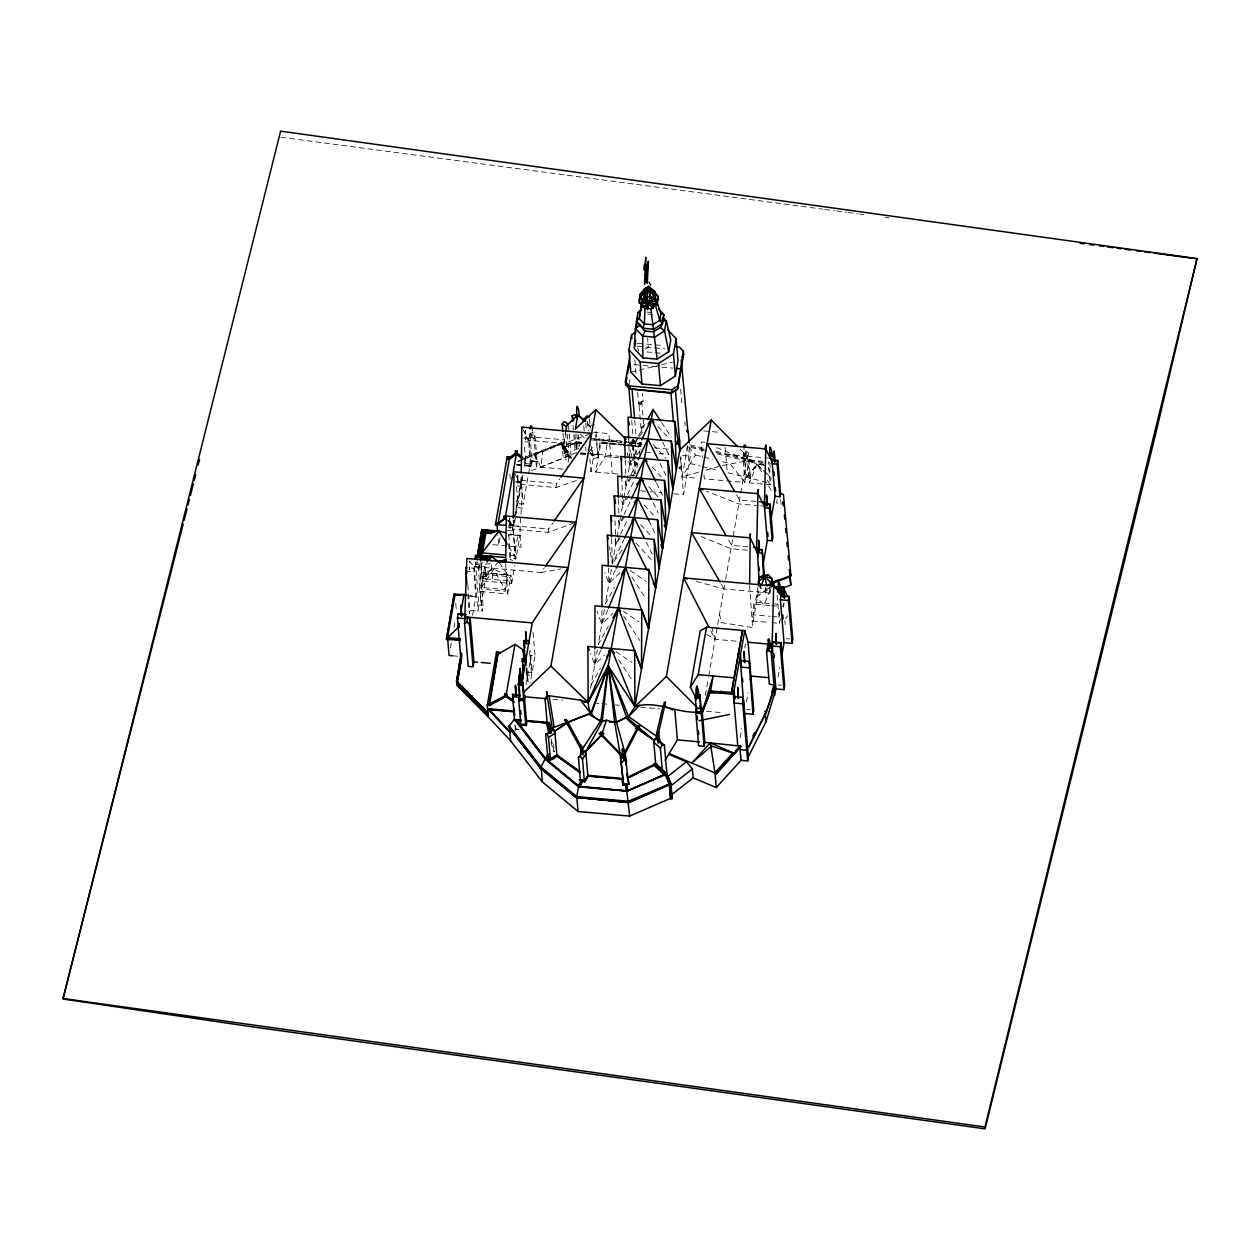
<?xml version="1.0" encoding="UTF-8"?>
<svg xmlns="http://www.w3.org/2000/svg" width="1260" height="1260" viewBox="0 0 1260 1260"><rect width="100%" height="100%" fill="white"/><g stroke="black" fill="none" stroke-linecap="round" stroke-linejoin="round"><path stroke-width="0.75" stroke-dasharray="5 3.75" d="M594.815 650.979L594.751 664.713L604.39 655.247M601.902 610.423L601.839 624.157L612.864 613.352M505.685 563.645L507.717 593.948L480.296 591.491L481.367 585.349L479.32 585.176L481.493 572.78L510.962 575.426L511.654 583.506L482.186 580.86L481.226 564.669L491.794 563.393M576.371 480.627L555.928 487.557L520.474 484.376L521.231 476.548M749.606 585.506L752.456 625.354L759.166 587.066M574.34 522.9L548.084 532.334L512.647 529.168L513.324 520.018M777.94 604.249L753.448 602.059L753.149 614.77L770.112 616.282M771.986 616.455L779.53 617.132L779.609 613.494M515.277 559.881L512.946 527.483L516.033 558.448L510.757 557.975L510.001 559.267L512.726 560.542M472.531 615.321L475.792 596.705L473.791 568.26L476.138 566.732L477.225 560.59M516.537 487.132L517.939 503.622L523.215 504.094L530.224 464.042L528.507 438.464L531.342 436.858L564.275 439.803L566.338 463.916M469.57 567.567L469.697 569.599L469.46 561.015M492.991 544.666L521.089 547.187C517.765 525.436 523.829 503.433 521.325 482.108L523.215 504.094M525.357 430.463L525.105 431.408M641.749 401.436L643.781 425.408L640.899 427.25L638.836 403.294L643.088 401.058L642.427 393.404M634.804 462.877L634.883 461.601L637.04 463.901L634.709 465.791L634.804 462.877L636.158 464.326M681.644 465.791L678.762 467.633L681.455 469.98L680.857 456.64M763.45 464.452L756.851 464.515L750.141 475.02L749.464 482.911L770.301 484.769L771.088 477.949L768.238 475.256M640.899 427.25L641.214 428.038L643.781 425.408M509.827 520.301L510.174 528.932L509.623 520.412M562.937 433.109L564.685 453.521L561.235 443.898L568.701 456.041L540.918 467.161L542.698 451.316L562.023 443.079L567.11 451.253L564.685 453.521L569.126 456.293L567.142 467.602M779.467 610.927L779.53 617.132M450.371 648.034L451.348 642.442M453.947 627.543L455.254 620.093M467.791 585.081L469.948 610.36L469.35 613.793L467.933 597.193M478.343 568.654L479.414 562.527L483.084 605.304L481.997 611.431L478.343 568.654L476.138 566.732M481.288 567.11L482.297 561.33M480.706 560.259L481.95 578.214L485.683 578.545L481.036 605.115L479.32 585.176M482.186 580.86L484.958 565L485.982 576.875L482.233 576.529M481.43 587.443L493.699 569.315L505.087 589.57L481.43 587.443L484.013 572.67L493.699 569.315L507.67 574.78L505.228 591.287L481.572 589.176L484.013 572.67L507.67 574.78L505.228 591.287M469.948 610.36L477.918 611.068L478.989 604.926L475.319 562.165L474.248 568.291L466.279 567.583M500.062 537.642L498.74 545.186L497.858 534.901M509.497 518.884L509.576 518.049M517.529 477.036L517.529 475.697M525.199 433.141L525.184 431.392M525.42 431.55L525.42 430.51L525.751 439.913L525.184 432.904M506.488 519.466L513.198 525.01L515.529 511.765M515.86 509.859L521.813 475.792M589.9 433.976L563.63 443.473L528.192 440.307L528.507 438.464L531.342 436.858L532.177 432.054L534.854 434.038L537.248 461.963L536.398 466.767L563.11 469.161M516.616 464.987L531.373 466.31L528.98 438.385L529.814 433.582L532.177 432.054M522.947 475.02L514.048 525.94L505.717 519.262M530.224 464.042L524.947 463.57L525.593 459.9M536.398 466.767L534.004 438.827L534.854 434.038M507.717 593.948L510.962 575.426M516.931 464.798L530.838 466.042L531.657 460.924L537.327 461.554L531.657 460.924M531.373 466.31L532.208 461.506L529.814 433.582M511.654 583.506L514.773 565.693M508.788 534.303L520.081 535.311L516.033 558.448L509.182 547.517M548.084 532.334L548.683 528.98L553.061 522.616M555.928 487.557L556.621 483.525L559.913 478.816M563.63 443.473L565.582 432.274M514.946 731.43L515.372 729.005L518.899 729.335M529.499 651.199L531.578 675.407L526.459 674.951L526.617 668.493M526.066 684.731L531.232 655.216L535.043 655.562L530.24 683.03M576.56 448.733L576.23 442.276L581.868 442.78M618.093 474.075L590.956 471.649L593.208 458.782L592.263 447.647M589.207 451.048L592.578 455.364L598.138 453.836L600.043 442.417L639.923 446.308L600.043 442.417M607.383 442.874L600.752 443.173L595.697 472.075L605.005 456.514L607.383 442.874L625.858 444.528M629.055 384.268L630.378 376.74M629.606 455.254L631.402 445.016L640.615 446.749M590.594 688.48L597.334 649.971M604.422 609.415L598.295 644.443L608.328 626.188M611.431 569.299L605.399 603.886L614.518 587.302M622.094 549.832L612.376 563.944L616.754 538.918M617.069 537.122L623.637 499.59M623.936 497.81L630.504 460.262M630.819 458.483L633.008 445.961L637.576 437.677M639.891 445.977L640.348 443.363L628.866 442.339M639.923 446.308L640.348 443.363M636.899 467.933L637.906 462.152M639.261 454.451L641.308 442.748L624.157 441.22M641.308 442.748L641.245 444.402L623.763 442.827M673.832 493.81L683.597 494.676L690.307 456.183L689.33 444.796M703.978 474.973L704.308 478.863L745.085 482.517L742.928 457.38L743.841 452.167L745.888 450.781L748.22 452.56L750.472 478.28M745.888 450.781L744.975 455.994L742.928 457.38M705.317 695.441L708.372 678.022M708.719 676.084L725.288 581.269M725.634 579.348L747.164 456.183L740.313 449.284M722.405 465.507L748.944 460.467L756.851 464.515L749.464 482.911L747.306 457.774L748.22 452.56M744.817 647.845L745.495 643.97M758.079 586.624L752.078 620.897L769.687 622.487M777.168 499.527L776.569 503.008L781.436 503.449M740.155 737.746L741.793 728.422M746.44 701.883L748.046 692.669M771.655 622.66L779.467 623.353L780.287 618.755M778.019 677.155L779.688 667.58M513.198 525.01L522.742 475.099M524.365 466.42L525.452 460.751L524.459 460.656M641.214 428.038L642.789 427.03M643.088 401.058L638.836 403.294M749.038 461.68L749.353 459.459L745.085 482.517L729.729 463.444L720.232 461.113M607.745 609.966L601.839 624.157L597.051 611.336M600.658 650.522L594.751 664.713L590.641 653.735M758.378 584.923L761.638 588.404L767.041 588.877L771.529 587.506L763.875 604.973L756.284 596.878L769.939 587.018M633.607 457.049L629.575 465.633L626.897 450.292M634.41 455.333L640.867 441.614M630.173 476.705L626.125 485.289L624.456 475.713M630.976 475.004L637.434 461.27M626.724 496.377L622.692 504.961L620.676 493.447M627.543 494.66L634 480.942M623.29 516.033L619.259 524.617L618.25 518.868M624.094 514.316L630.551 500.598M619.857 535.705L615.809 544.273L614.817 538.524M620.66 533.988L627.118 520.254M610.36 552.447L612.376 563.944L623.684 539.926M615.4 569.882L608.942 583.601L604.832 572.623M638.489 436.007L645.781 422.746M591.208 684.983L600.327 668.399M688.7 446.812L695.52 455.049L682.069 476.863L696.89 478.202M485.982 576.875L491.699 568.055L490.959 559.487M782.397 606.627L784.35 603.776M785.626 618.628L787.563 615.762M638.41 438.118L633.008 445.961L634.126 458.955M639.481 436.558L642.726 431.849M636.048 456.215L629.575 465.633L628.677 438.512M637.135 454.655L639.292 451.521M631.528 477.445L626.125 485.289L625.81 475.603M632.615 475.886L634.772 472.752M629.165 495.542L622.692 504.961L621.81 477.839M624.645 516.773L619.259 524.617L618.943 514.93M620.14 538.004L615.809 544.273L614.99 519.104M469.271 561.173L474.106 566.543L541.06 572.544L544.336 567.835M743.841 452.167L745.999 477.304L756.851 464.515L763.828 470.862M589.223 451.363L593.066 447.016L589.837 444.843M619.952 572.796L608.942 583.601L608.423 568.118M636.269 454.75L635.166 441.961L632.851 438.512M538.083 461.38L532.208 461.506M530.665 433.188L530.586 435.015L533.106 435.235L532.381 429.644M645.403 349.24L648.396 347.319L647.593 338.105M639.088 404.287L641.12 402.98M639.009 405.326L641.891 403.483M679.738 468.232L681.55 467.066M680.053 469.46L681.628 468.452M756.284 596.878L771.529 587.506M745.999 477.304L750.141 475.02M525.105 457.175L561.708 442.512L567.803 450.954L561.235 443.898M567.803 450.954L567.189 452.151L561.708 442.512M521.136 459.68L561.771 443.41L567.882 451.852M518.364 461.16L534.177 454.828L537.327 461.554M517.923 461.664L562.102 443.977L562.716 442.78M581.726 443.63L576.072 443.126L562.495 448.56C563.771 444.229 575.773 440.512 581.821 442.26M562.07 447.804L575.851 442.512L581.458 442.937M563.188 447.93L575.883 442.843L581.49 443.268M531.499 470.657L576.875 452.482M542.698 451.316L534.208 453.521M578.671 448.45L574.119 450.182L577.174 449.253M593.208 458.782L598.295 457.285L595.681 427.597M698.56 472.216L682.069 476.863L687.566 445.441L704.812 449.726M705.899 470.153L720.562 466.027M594.594 424.809L589.649 426.163L589.806 427.927L590.909 427.675L587.648 423.769M590.184 453.458L592.2 455.852L598.862 454.025M630.819 372.078L659.846 365.195M661.673 364.754L672.556 362.171M520.081 535.311L508.41 535.012M541.06 572.544L560.936 568.89M576.23 442.276L576.072 443.126M646.884 312.086L652.05 312.543M647.892 314.102L656.428 314.874M636.93 343.24L644.648 343.933M646.569 344.106L663.926 345.649M637.182 346.201L664.996 348.815M646.601 351.95L660.208 353.178M634.032 364.66L641.434 365.321M643.293 365.495L659.957 366.975M661.815 367.148L672.934 368.141M703.82 430.92L720.232 432.385M593.35 432.212L608.848 433.613L612.265 473.555M704.797 442.244L701.143 441.913L702.481 457.474M589.869 438.149L622.251 441.047M594.405 439.252L621.212 441.646M593.759 439.378L622.33 441.929M624.235 442.102L641.387 443.63M594.437 439.583L621.243 441.976M628.898 442.669L640.379 443.693M590.735 439.866L621.826 442.654M627.701 444.685L631.402 445.016M600.752 443.173L621.637 445.048M623.527 445.205L640.804 446.654M654.444 447.883L670.037 449.284M725.728 454.277L744.975 455.994L747.306 457.774M747.164 456.183L768.442 458.105M523.703 437.913L528.98 438.385M524.995 438.149L528.507 438.464M762.977 461.333L746.519 459.869L716.058 447.363M645.498 452.183L651.341 452.702M659.137 453.395L668.887 454.277M682.51 455.49L690.307 456.183M524.822 441.74L528.334 442.055M580.639 452.812L619.133 456.262M580.12 454.12L586.262 454.655M605.005 456.514L619.778 457.837M516.915 464.467L530.838 466.042M629.732 475.13L635.56 475.65M640.726 490.833L648.522 491.542M650.459 491.715L662.162 492.755M521.183 480.344L556.621 483.525M755.969 501.385L739.525 499.905L736.58 494.802M516.065 481.635L521.325 482.108M515.56 481.887L520.837 482.359M758.914 505.733L738.817 503.937L706.466 491.258M760.741 505.906L764.395 506.237M517.12 485.809L520.632 486.124M522.506 508.126L517.246 507.654L516.616 500.315M509.434 524.664L514.19 525.089L508.63 520.648M513.23 525.798L548.683 528.98M748.015 546.84L731.572 545.36L727.776 538.666M508.347 525.42L519.309 526.412M507.67 527.011L513.387 527.546M747.432 550.195L730.989 548.73L698.717 535.547M507.528 530.444L512.788 530.917M510.962 555.487L514.301 555.786L517.781 535.846L508.363 533.421M475.492 564.212L478.012 564.448L477.619 562.574M480.926 566.338L484.659 566.685L485.683 578.545M696.449 581.411L723.949 588.924L771.104 593.145M465.68 571.032L473.65 571.741M484.171 574.387L507.812 576.513M769.718 605.493L755.008 604.186L753.448 602.059M771.655 605.666L777.483 606.186M467.822 595.996L475.792 596.705L467.381 595.082M478.989 604.926L483.084 605.304M786.366 638.694L789.579 638.993M736.249 641.183L715.144 639.292L706.86 634.583M452.718 655.798L458.199 656.287M778.286 684.967L781.483 685.251M526.948 672.226L532.051 672.683L530.129 650.333M746.865 709.412L750.314 709.726M706.451 711.286L723.712 712.829M552.888 699.284L562.684 700.166M593.995 702.97L599.839 703.49M601.792 703.663L609.588 704.371M615.431 704.891L619.337 705.238M640.6 707.144L659.531 708.845M518.915 729.619L515.372 729.005M281.137 137.261L822.859 209.16M824.812 209.428L834.545 210.719M836.498 210.971L846.247 212.279M848.185 212.53L857.934 213.822M859.887 214.074L863.777 214.594M885.213 217.445L889.119 217.964M752.11 627.527L721.192 622.55L719.554 614.108M689.834 444.874L704.702 448.528M715.869 451.253L763.717 462.971M715.979 452.45L765.607 464.625M704.403 450.733L687.661 446.638L689.094 463.239L700.245 465.98M717.428 453.931L765.198 465.633M695.52 455.049L712.624 459.254M702.103 466.436L718.846 470.531M728.154 472.815L766.631 482.249L771.341 490.754M630.236 570.607L646.159 581.348M623.149 611.163L639.056 621.904M616.061 651.719L631.969 662.461M571.426 458.419C560.763 447.709 557.219 439.882 571.394 458.089M562.023 447.284L567.535 456.215L570.087 458.089M531.342 436.858L534.004 438.827M746.33 452.308L746.739 454.167L744.219 453.947L743.983 448.387M765.214 472.138L770.805 477.225M766.82 473.917L756.851 464.515L762.032 472.295M628.882 441.929L633.008 445.961L632 440.212M586.987 423.848L590.909 427.675M580.577 434.306L584.498 438.134M634.331 440.905L632.819 439.283L634.583 457.947M635.166 441.961L633.008 439.661L634.378 441.473M634.867 464.263L636.048 465.507M657.815 426.321L668.147 437.535M653.09 444.575L666.005 458.593M652.239 467.05L661.279 476.863M648.79 486.706L659.122 497.92M644.065 504.961L654.397 516.191M640.631 524.633L652.255 537.248M635.89 542.887L652.68 561.125M767.198 480.091L770.301 484.769L768.317 461.57M661.626 422.494L671.233 437.141M631.874 577.159L645.75 598.311M623.716 616.077L639.718 640.49M618.755 659.894L632.63 681.046M721.098 583.963L723.949 588.924M768.159 467.381L770.049 470.783M768.269 468.578L770.159 471.98M514.82 473.413L520.474 484.376M710.766 630.772L715.144 639.292L711.853 627.701M662.555 441.945L669.454 455.884M659.972 463.349L666.005 475.54M656.539 483.021L663.437 496.944M653.105 502.677L658.271 513.135M648.805 520.601L654.822 532.791M646.222 542.005L652.255 554.195M540.918 467.161L534.539 454.088L562.023 443.079L563.299 457.916M508.662 520.947L512.647 529.168M522.632 428.731L528.192 440.307M629.669 460.373L634.898 473.949M598.216 457.285L595.24 432.227M637.733 347.886L638.82 351.257M551.108 738.88L554.242 751.747L553.628 744.55M551.061 741.967L553.376 751.495M609.367 546.683L610.029 550.525M780.633 499.495L781.121 505.26M783.326 603.146L783.673 607.052M784.838 620.707L785.169 624.613M769.734 462.262L770.238 468.153M777.073 595.255L779.467 623.353M769.687 587.223L770.191 593.003M765.403 587.412L765.844 592.61M760.237 583.522L760.977 592.168M725.146 447.458L727.366 473.351M684.857 421.832L685.172 425.486M680.668 389.214L681.975 404.539M680.431 457.79L683.597 494.676M641.434 427.313L641.923 433.015M634.819 359.887L635.969 373.291M637.607 392.443L638.599 403.94M634.709 420.383L635.859 433.802M631.685 420.635L632.835 434.038M634.284 460.798L635.402 473.791M598.138 453.836L592.578 455.364M589.459 419.044L590.263 428.321M591.287 446.339L592.2 455.852M587.443 421.407L588.247 430.684M589.853 458.672L590.956 471.649M585.79 423.218L586.42 430.652M583.789 425.801L584.451 433.487M585.601 446.969L585.931 450.812M578.482 434.873L579.474 446.418M576.812 433.976L577.962 447.442M576.182 441.756L576.198 442.795M574.954 434.133L576.277 449.521M572.985 425.266L573.647 432.967M573.82 434.889L575.143 450.292M568.543 426.321L569.048 432.085M569.205 434.023L571.347 459.034M567.221 434.038L569.126 456.293M565.519 432.7L567.535 456.215M524.491 447.079L526.097 465.838M524.475 458.073L524.947 463.57M533.074 632.504L535.043 655.562M517.813 475.555L518.065 483.824L517.513 476.8M526.995 668.288L528.271 683.188M509.843 473.917L510.3 479.147M526.192 667.296L527.641 684.054M525.987 669.375L526.459 674.951M509.623 518.222L509.56 519.498M509.528 520.412L509.717 519.309M508.772 534.807L510.757 557.975M508.678 543.895L510.001 559.267M515.529 725.634L515.86 729.54M514.852 724.736L515.308 730.091M492.235 573.757L492.928 581.821M474.106 566.543L477.918 611.068M455.758 603.43L456.403 610.801M625.306 460.12L625.747 473.666M618.424 499.433L618.88 512.993M611.557 538.76L612.376 563.944M498.645 561.771L482.58 578.545L512.048 581.191L498.645 561.771M585.869 453.915L580.781 453.458L585.869 453.915"/><path stroke-width="1.5" d="M747.652 760.914L748.393 756.677L743.495 699.552L742.754 697.347L734.139 696.575L734.139 703.017L742.754 703.789L747.652 760.914L741.038 760.316L716.263 787.547L693.158 777.861L671.312 794.95M743.746 705.758L740.423 660.618L749.054 661.39L749.794 663.595M742.754 703.789L742.754 697.347M744.077 709.632L744.408 713.491L753.023 714.262L749.054 661.39M594.815 649.01L594.988 605.855L641.749 610.045L648.616 628.346L648.853 569.488L602.091 565.299L601.918 606.501M612.895 617.904L618.376 607.95L641.513 668.902L641.749 610.045M647.483 287.123L647.231 302.778M647.341 298.289L647.451 288.635M505.701 561.755L506.284 516.017L576.088 522.27L545.438 566.26M521.278 472.736L521.829 427.077L591.649 433.33L560.999 477.256M749.637 583.601L750.204 537.878L691.551 532.618L720.137 582.309M725.87 535.311L699.269 488.439L757.922 493.699L764.395 506.237L765.749 448.938L707.096 443.677L734.611 491.384M513.34 518.096L514.001 471.838L583.821 478.107L554.164 521.026M750.204 537.878L756.567 551.014L757.922 493.699M650.743 285.327L649.136 282.145M647.136 305.455L647.246 303.88M466.153 614.565L458.199 613.841L457.474 617.951L465.444 618.66L467.696 617.116L470.263 619.085L469.397 624.078L473.067 666.839L468.232 666.414L464.578 623.637L466.846 558.479L568.165 567.567L532.255 622.913L521.955 681.77M748.393 756.677L766.001 721.728L775.955 688.921L772.144 644.395L773.703 585.979L683.629 577.899L709.018 627.354M641.434 304.463L639.214 318.496L644.348 323.977L652.837 324.733L659.705 320.323L660.933 313.346L656.428 300.904L652.885 297.124L647.026 296.588L642.285 299.628L641.434 304.463L644.994 308.243L644.348 323.977L642.978 328.246L644.915 331.081L653.467 331.852L660.382 327.427L662.492 323.615L664.036 314.732L658.822 309.173M749.857 535.122L750.125 538.272L750.267 537.469M765.418 446.182L765.686 449.332L765.828 448.528M636.709 327.632L637.103 318.355M675.486 346.689L679.345 347.036L683.392 351.351L683.644 354.312L677.534 389.23L675.47 390.348L680.384 451.159M650.239 293.486L649.955 296.856M515.639 687.692L515.419 685.251L515.372 687.629M519.986 675.376L519.923 674.384M520.27 670.651L520.364 671.548L520.333 670.651M523.53 652.066L523.451 650.885M526.113 634.284L526.019 633.433M697.205 688.228L697.126 687.629M737.998 690.275L737.998 689.236M744.376 654.79L744.298 653.278M645.75 264.411L645.75 257.245L645.057 264.616C644.522 260.836 643.246 273.499 644.584 268.9L645.75 264.411L646.034 267.797L647.609 265.844L648.412 261.214L647.309 282.649M759.181 581.443L757.291 549.234L762.158 549.675L764.316 574.796L766.789 585.916L771.151 583.112L771.923 578.671L768.663 575.19L764.316 574.796L758.851 577.726L758.378 584.923M772.538 585.79L771.923 578.671L763.56 576.088L762.158 549.675M460.861 605.698L460.971 605.288M647.167 304.117L647.325 302.558M461.144 606.737L461.16 607.131M520.191 670.005L520.018 668.572M525.94 633.402L525.782 631.622L525.625 633.024M737.935 689.204L737.777 687.409L737.73 689.787M744.219 653.247L744.062 651.452L744.03 653.814M758.851 542.871L758.599 540.351M766.663 496.66L766.49 495.227M774.302 460.703L773.798 454.86L771.293 453.049L770.38 458.278L772.427 460.325L772.238 463.743L777.121 464.184L779.909 496.724L775.026 496.283L772.112 462.152L772.884 460.073L777.766 460.498L780.601 493.684M777.121 464.184L777.766 460.498M775.829 635.875L776.396 644.395L776.002 634.41L776.002 635.339M784.255 589.554L783.941 586.892L783.83 589.617M654.255 763.812L665.705 775.058L667.107 774.459L666.65 773.451L655.609 763.166L654.255 763.812L665.264 774.049L669.091 783.61L670.871 783.437L666.713 774.034L627.197 791.17L578.482 786.807L545.092 759.15L514.395 719.397L512.552 694.496L519.908 694.953M512.552 694.496L519.624 695.126L519.498 697.284L512.442 696.638M750.33 534.823L750.393 533.831L750.141 535.957M758.063 490.644L758.126 489.652L757.858 494.093L757.732 492.581C757.165 497.023 757.622 488.077 757.795 491.038M765.891 445.883L765.954 444.89L765.702 447.016M515.797 688.228L515.97 696.496L515.419 688.952M520.159 676.746L519.955 675.549M523.672 652.601L523.845 660.87L523.388 651.247M764.537 507.812L765.245 503.795L770.112 504.22L772.9 536.776L772.207 540.808L767.324 540.367L764.537 507.812L769.403 508.252L772.207 540.808M769.403 508.252L770.112 504.22M775.955 688.921L783.988 689.645L784.697 685.534L781.011 642.6L772.994 641.891L771.183 652.239L774.002 685.094L775.294 685.346L766.379 712.026L748.771 746.975L747.526 746.582M781.704 656.066L784.051 642.647L780.365 599.713L782.161 589.491L780.019 587.711L778.144 589.129L777.609 592.184M783.988 689.645L780.302 646.695L781.011 642.6M792.067 643.372L788.398 600.437L789.106 596.342L792.792 639.277L792.067 643.372L784.051 642.647M518.962 683.692L519.12 677.171L519.608 682.778M523.341 678.132L522.38 658.634L526.192 658.98L526.034 665.438M523.75 643.293C522.034 638.694 531.736 639.576 528.853 643.75L523.75 643.293L525.184 660.051M523.168 650.822L523.294 649.64L523.215 651.452M696.874 686.149L696.733 687.204M775.829 633.685L775.735 635.875M459.349 663.941L459.774 668.147M461.191 607.556L461.554 616.187L460.987 607.666M520.364 670.887L520.805 675.722M737.982 690.023L738.077 689.85M758.725 541.611L759.181 551.25L758.851 541.832M774.506 454.309L774.396 453.584M660.555 420.856L653.09 409.469L608.234 665.957L602.28 721.444L585.774 751.606L587.822 775.341L584.356 780.869L580.293 779.247L578.434 757.638L583.648 750.96L585.963 753.748L582.498 759.26L584.356 780.869M581.679 752.456L581.506 750.314L600.784 720.925L608.234 665.957L634.914 706.639L628.551 716.546L616.423 722.169L609.367 722.074M456.876 680.841L459.317 664.099M460.735 655.972L460.672 656.87M549.328 724.106L549.533 731.462L551.029 733.099L549.958 725.098M663.831 318.37L666.272 320.969L670.745 340.011L668.698 351.745L657.153 359.147L642.899 357.871L642.679 336.105L644.915 331.081L636.457 321.284L639.214 318.496L642.285 299.628M749.936 536.004L749.668 538.162L749.999 536.76M765.497 447.064L765.23 449.222L765.56 447.82M670.871 783.437L628.378 801.265L576.781 796.651L578.482 786.807L582.325 780.05M454.954 639.513L460.435 640.001L446.591 639.544L446.481 638.332L454.246 594.011L466.121 595.067M446.591 639.544L454.246 594.011M455.159 594.09L447.536 637.67L458.231 627.511L458.876 623.842M460.892 607.682L460.987 605.477M460.483 614.644L464.026 594.437L467.381 595.082M460.309 640.773L460.341 638.804L446.623 637.576M481.856 529.578L477.083 557.408L481.856 529.578L498.125 531.043L497.936 532.744M459.427 664.162L460.656 656.696M456.892 679.172L457.097 685.078M456.939 678.872L457.711 685.692M457.223 677.25L458.105 686.101L457.79 682.447M457.285 676.935L457.49 681.219M457.553 675.36L457.758 679.644M457.616 674.998L457.821 679.329M457.837 673.738L458.105 677.707M458.152 671.99L458.341 676.274M458.372 670.745L458.624 674.683M458.656 669.123L458.845 673.454M458.703 668.808L458.908 673.076M458.987 667.233L459.175 671.517M459.049 666.855L459.238 671.202M459.317 665.296L459.522 669.564M459.853 662.272L460.042 666.556M460.073 660.98L460.105 666.256M460.12 660.665L460.325 664.949M460.404 659.09L460.609 663.374M460.467 658.728L460.656 663.059M460.735 657.153L460.94 661.437M464.578 623.637L466.83 622.109L467.696 617.116M488.754 558.353L479.099 557.487L483.336 531.437L494.282 532.413M459.569 669.249L459.427 663.595M461.002 661.122L457.474 617.951M479.099 557.487L483.336 531.437M461.617 657.988L458.293 676.982L457.994 671.737M505.276 557.487L480.265 555.25L484.312 532.114L489.967 532.618M484.454 533.705L480.706 560.259M497.621 532.145L497.086 525.845L495.463 524.695L507.245 456.687L510.552 457.396L507.245 456.687M477.13 557.093L490.36 558.59L490.675 556.18L498.645 561.771L506.11 561.787M508.315 458.309L508.52 457.223M508.788 456.813L508.363 459.207L515.671 453.931L515.608 450.718L517.057 450.844L517.104 454.072L522.664 458.514M473.351 665.185L473.933 661.862L470.263 619.085M495.574 523.435L498.094 523.656L509.355 459.301L516.395 453.994L521.766 458.435M510.52 456.97L510.253 458.53L508.505 458.372L515.812 453.096M504.22 515.907L504.409 518.285L496.96 524.412L504.268 519.136L504.22 515.907L505.654 516.049L505.717 519.262L505.654 516.049M515.671 453.931L515.608 450.718M504.268 519.136L504.409 518.285M516.395 453.994L505.134 518.348L498.094 523.656M517.057 450.844L515.466 451.568M517.104 454.072L517.261 453.222L522.821 457.679M669.091 783.61L669.58 784.775L628.645 802.604L576.434 797.359L628.598 801.974L669.312 784.318L670.367 798.446L629.653 816.102L578.041 811.487L542.383 781.924L510.584 740.77L488.313 716.971L487.289 705.096L496.55 652.113L500.992 652.507M489.148 703.994L498.188 652.255L489.305 705.789L489.148 703.994L504.992 695.772L504.819 693.693L506.677 693.866L506.63 697.205L514.174 702.261M487.289 705.096L489.841 705.332L490.061 704.072M489.841 705.332L504.772 697.032L504.819 693.693M504.772 697.032L504.992 695.772M505.937 696.071L514.994 644.332L524.727 650.869M506.63 697.205L506.677 693.866M515.576 686.511L515.482 689.047M515.639 688.133L515.844 688.684M525.94 632.866L526.333 642.852L526.082 634.048M520.065 668.524L519.971 670.037M519.624 674.131L519.75 672.95L519.687 674.761M523.514 651.452L523.498 652.239M518.695 681.723L519.388 698.764L524.223 699.111L522.837 682.101L518.695 681.723L522.317 685.046L518.175 684.684L520.427 682.495L522.837 682.101L523.514 699.048M518.742 682.18L518.222 685.125L522.349 685.503L522.869 682.558M519.766 677.408L519.845 674.557M519.986 674.777L520.049 675.376M547.013 698.764L524.349 696.733L526.381 720.468L525.688 724.437L520.758 723.996L518.648 699.316L519.341 695.362L519.829 701.064M519.624 695.126L518.726 700.245L524.207 700.733L524.822 695.74L524.207 700.733M565.582 432.274L566.779 425.502L577.836 414.918L584.372 421.297M524.349 696.733L523.656 700.686L525.688 724.437M548.777 732.737L546.43 722.925L527.042 721.177L526.381 725.429L519.892 724.862L520.569 720.594L515.938 720.184L545.407 758.599L547.817 757.213L545.407 758.599M577.836 414.918L575.347 429.203L595.791 409.642L626.11 439.236M523.53 692.354L550.935 666.115L595.791 409.642M667.422 329.474L676.1 338.735L678.006 360.88L675.344 376.079L660.429 385.639L641.97 383.985L630.819 372.078L628.913 349.933L631.575 334.75L636.048 331.868M683.392 351.351L677.534 389.23L670.981 393.23L629.716 388.899L625.684 384.584L625.417 381.623L630 355.43M640.915 310.543L638.017 312.401L635.371 328.309L634.268 348.658L642.899 357.871M626.96 377.228L625.684 384.584L632.079 389.734L634.552 418.477M627.606 373.558L629.212 364.376M647.483 267.246L646.821 276.995M634.552 346.988L635.733 340.279M647.923 308.495L649.908 296.588M636.457 321.284L642.978 328.246L653.767 329.207L662.492 323.615L659.705 320.323L655.594 305.723L656.428 300.904M589.066 697.205C586.042 707.553 591.57 718.594 602.28 721.444L606.438 720.2L614.675 722.547L620.282 754.693L623.558 784.381L628.488 783.562L625.385 755.89M675.344 376.079L673.438 353.918L676.1 338.735M696.812 712.183C675.659 712.892 656.145 699.962 634.914 706.639L679.77 450.151L674.746 421.391L627.984 417.202L628.677 438.512M628.362 801.958L628.645 802.604M608.533 651.199L611.273 648.506L634.914 706.639L666.383 676.462L711.238 419.99L737.572 446.528M696.496 699.064L690.37 687.188L700.229 630.819L706.513 627.212L744.755 630.646L748.046 642.238L753.763 710.026L753.023 714.262M690.37 687.188L698.213 674.651L706.513 627.212M696.906 690.26L697.063 687.047M695.788 712.168L696.481 708.215L701.962 708.592L704.86 742.36L704.167 746.314L698.67 745.826L695.788 712.168L701.269 712.562L704.167 746.314M697.252 695.158L700.009 695.41L699.489 698.355L695.362 697.977L695.835 694.575L699.977 694.953L701.379 711.963L696.528 711.616L696.402 708.624M700.654 711.9L699.977 694.953L695.835 694.575L696.213 698.922M701.269 712.562L701.962 708.592M702.056 709.632L701.363 713.585L695.866 713.097L696.481 708.215M703.285 707.065L702.308 712.672L710.498 691.173L731.477 692.323M710.498 691.173L702.608 710.939L710.514 691.362L713.207 676.006L702.608 710.939L699.993 705.852M710.199 692.921L720.153 693.063L720.452 691.331M731.162 694.055L742.534 630.441L734.233 677.88L698.213 674.651M731.556 693.252L733.903 679.802M758.646 540.304L758.552 541.816M766.537 495.196L766.442 496.692M774.065 452.167L774.223 451.285M766.411 497.606L766.615 496.503M774.097 453.71L774.286 452.592M766.741 497.747L766.741 496.708L767.072 506.126L766.505 497.59M737.761 745.306L733.383 694.244L744.755 630.646M737.935 688.669L737.84 691.205M744.219 652.712L744.077 655.153M737.809 690.937L738.328 698.654L738.155 690.385M763.04 564.842L767.324 540.367M770.364 522.995L775.026 496.283M779.909 496.724L780.381 494.03L783.405 494.298L790.902 575.347L790.524 576.418L771.608 583.711M750.298 679.77L750.944 676.069L768.49 677.644M775.294 685.346L769.34 684.085L766.568 651.83L767.671 645.577L769.844 644.191L772.285 645.986L780.302 646.695M766.568 651.83L768.742 650.459L769.844 644.191M779.216 592.326L780.019 587.711M784.082 588.136L784.098 589.082M783.941 591.349L783.925 589.601M655.609 763.166L653.609 740.014L657.61 737.053L664.697 705.82M456.498 680.211L456.876 685.109L488.313 716.971M656.051 735.95L663.106 705.789L672.777 710.026M183.172 524.05L63 998.503L984.958 1126.991L1197 258.836L1154.129 253.134M184.133 520.238L187.031 508.82M187.992 505.008L189.441 499.291M190.402 495.479L193.3 484.045M194.261 480.233L195.709 474.516M198.135 464.987L199.584 459.27M647.908 308.07L647.435 309.503L647.278 306.7M646.412 288.619L641.812 303.471L642.836 307.676L653.924 298.336L655.688 295.517L655.184 291.816L649.514 287.217M646.742 288.666L642.222 303.219L643.072 307.141C652.097 301.959 661.264 293.769 649.231 287.768M687.96 432.227L686.779 430.967L687.96 432.227L681.235 360.234M657.61 737.053L628.551 716.546L608.234 665.957L591.239 714.073L588.341 714.042L566.638 722.925L581.506 750.314L585.774 751.606L601.508 735.336L606.438 720.2M771.64 692.165L773.404 686.858M748.771 746.975L766.332 711.443L775.246 684.747M789.973 575.426L790.524 576.418L790.839 574.576L789.973 575.426L790.808 585.049L783.925 587.695M623.558 784.381L620.471 756.835L622.739 754.22L625.385 755.953L625.196 753.748L616.423 722.169L608.234 665.957L588.152 702.45L580.545 700.119L547.108 695.488L552.211 727.996L554.809 731.162L556.857 754.913L550.368 758.945L547.596 755.874L545.737 734.281L552.4 730.138L552.211 727.996L590.83 713.475L608.234 665.957L626.614 717.255L653.609 740.014L637.875 729.067L625.228 717.287M787.516 596.515L783.153 587.128L771.403 586.089L771.151 583.112L764.694 576.45L761.386 585.428L758.126 581.947L764.694 576.45L768.663 575.19M646.789 287.564L644.301 291.343L644.506 294.777M608.485 608.186L625.464 567.394L648.616 628.346M601.398 648.742L618.376 607.95L620.503 611.194M614.486 653.373L611.273 648.506L588.152 702.45L584.231 702.088M662.209 318.969L664.036 314.732L660.933 313.346M641.671 439.897L651.357 419.297L653.94 422.116M638.237 459.553L647.923 438.968L658.255 459.869M635.607 477.508L644.49 458.624L647.073 461.428M631.355 498.881L641.041 478.296L643.624 481.099M628.724 516.836L637.607 497.952L648.805 520.601M624.487 538.209L634.174 517.624L644.506 538.524M616.203 568.165L630.724 537.28L633.308 540.083M666.886 773.986L664.429 745.369L657.799 739.195L655.609 738.533L653.798 742.156L660.398 748.298L662.209 769.309M752.818 736.108L754.567 732.611M645.781 288.115L639.056 299.25L639.151 303.14L641.891 303.88L657.499 300.919L658.523 299.849L657.956 296.037L648.475 286.177M646.238 288.351L639.623 299.266L639.718 302.904L641.954 303.518L657.106 300.683L658.035 298.589L657.405 296.242L648.097 286.603M660.398 748.298L662.24 744.692L655.609 738.533M626.157 764.899L625.196 753.748L637.875 729.067M624.74 752.11L637.087 728.343M647.609 419.423L653.09 409.469M621.81 574.024L625.464 567.394M606.721 656.791L611.273 648.506M578.293 786.051L581.348 780.349L579.285 779.53L581.364 780.649L578.293 786.051L546.352 759.575L548.746 758.189C550.919 764.694 565.078 747.936 550.195 759.796M579.474 786.35L626.441 790.855L579.505 786.649L582.624 780.79L584.672 781.893L582.624 780.79M579.505 786.649L582.655 781.09M578.434 757.638L583.648 750.96M584.64 781.594L588.184 775.94L621.747 778.948L623.023 785.327L625.448 784.618L623.023 785.327M584.672 781.893L588.184 775.94M681.928 356.989L683.644 354.312M665.044 760.363L677.392 739.888L674.84 710.215M645.766 287.438L639.891 294.415L640.017 298.179L642.521 300.274L656.728 305.314L657.657 304.794L657.106 300.872L648.396 286.666M646.191 287.878L640.427 294.714L640.521 298.258L656.365 304.889L656.602 300.778L648.049 286.87M486.864 562.054L490.675 556.18L490.817 557.77M547.108 695.488L545.06 698.591L547.092 722.327L549.769 733.351M648.128 424.006L651.357 419.297L661.689 440.212M636.725 484.565L641.041 478.296L651.373 499.196M634.363 502.661L637.607 497.952M632.016 520.758L634.174 517.624M522.947 677.518L522.475 680.305L518.648 679.959M621.7 762.773L623.984 760.221L622.739 754.22M716.263 787.547L714.987 772.711L733.084 752.834L710.246 742.833L691.882 763.009L711.459 746.046L734.155 753.464M735.367 750.976L739.825 746.077L740.88 746.707L716.105 773.939L715.034 773.309L733.131 753.417L734.202 754.063M716.105 773.939L740.833 746.125L704.86 742.36M480.265 555.25L498.944 530.995L506.488 532.933M645.482 289.532C638.993 293.202 657.673 317.583 652.381 303.014M586.562 750.188L601.808 734.407L620.046 753.354M628.551 716.546L639.639 705.222M645.514 265.23L644.458 284.539L646.758 278.365L647.183 283.374M695.331 697.536L697.567 695.347L699.457 697.898L695.331 697.536L696.528 711.616M679.77 450.151L711.238 419.99M562.779 431.266L562.149 423.833L564.559 421.565L568.386 424.399L566.779 425.502M548.982 757.402L545.092 759.15L540.398 768.112L508.473 726.815L514.395 719.397L521.451 720.027M667.91 776.317L686.464 761.78L692.386 768.947L693.158 777.861M670.556 786.051L692.386 768.947M532.003 428.053C532.177 425.155 529.751 425.108 530.46 427.912M566.638 722.925L554.809 731.162L566.543 723.382M520.711 675.218L520.947 677.392M644.994 308.243L650.853 308.763L655.594 305.723M628.913 349.933L640.08 361.841L658.523 363.494L673.438 353.918M625.417 381.623L629.465 385.922L671.879 389.734L677.281 386.269M675.47 390.348L670.981 393.23L673.438 421.958M676.746 442.071L679.738 440.149M676.683 443.662L679.581 441.787M677.045 444.339L679.597 442.701M639.749 325.568L635.371 328.309L642.679 336.105L654.759 337.176L664.54 330.907L666.272 320.969L661.61 320.386M477.288 558.841L477.256 557.55M545.737 734.281L553.518 729.587L554.998 733.304L548.51 737.336L550.368 758.945M549.281 754.346L546.525 756.063L549.25 754.047M771.293 453.049L769.072 454.435L773.798 454.86L772.884 460.073L770.38 458.278M498.346 654.05L514.994 644.332M496.613 701.521L502.834 697.883M696.859 688.684L697 687.409M508.473 726.815L509.355 726.343M509.402 726.973L541.202 768.127L542.383 781.924M541.138 767.497L540.272 767.97L541.107 767.088L576.781 796.651M552.4 730.138L553.518 729.587M616.423 722.169L624.913 718.074M654.318 764.41L627.228 777.499L626.929 773.892M626.645 784.334L627.669 790.76L664.429 774.522L654.192 764.993L627.842 777.719L629.149 784.208L626.677 784.634L629.149 784.208M627.874 778.019L654.208 765.292L664.445 774.821M546.352 759.575L548.746 758.189M664.429 774.522L627.669 790.76M670.824 799.202L669.533 784.098L670.918 783.499L672.21 798.588L670.367 798.446M669.548 784.35L628.866 802.431M772.789 582.057L777.956 580.072M771.545 582.939L790.445 575.647M638.017 312.401L640.427 311.503M774.128 451.332L774.112 452.797M775.813 633.496L775.94 634.772M505.575 559.597L498.645 561.771L506.205 560.101M572.654 421.423L572.166 415.642L575.159 414.729L576.497 417.895M546.745 691.976L547.202 695.866L547.013 695.095M521.026 676.62L521.766 683.282L519.246 683.062C518.506 678.447 519.12 668.84 520.474 677.423M758.851 577.726L764.694 576.45M699.016 720.688L729.493 714.467M625.196 753.748L620.282 754.693L601.508 735.336M550.006 724.846L549.045 722.185L549.202 723.965M464.026 594.437L455.033 594.846L460.514 595.334M773.467 587.443L783.153 587.128L783.468 590.846M518.648 699.316L524.128 699.709M676.636 368.471L680.337 368.802M585.632 421.376L583.285 420.021L586.971 415.831L589.302 417.186M625.244 458.183L624.551 436.873L671.312 441.063L676.337 469.822L674.746 421.391M530.051 428.809L530.665 427.927M532.57 429.046L531.783 428.038M772.427 460.325L777.31 460.751M621.81 477.839L621.101 456.529L667.863 460.719L672.903 489.478L671.312 441.063M506.835 459.081L509.355 459.301M667.863 460.719L669.454 509.15L664.429 480.391L617.668 476.201L618.361 497.495M759.622 501.716L765.103 502.204M764.757 504.22L769.624 504.646M614.864 515.23L614.234 495.857L660.996 500.047L666.02 528.806L664.303 525.326M611.494 536.823L610.785 515.529L657.547 519.719L662.587 548.462L660.854 544.981M504.063 516.758L505.512 516.884M753.496 547.328L757.15 547.643M506.457 525.262L495.463 524.695M608.359 566.181L607.351 535.185L654.113 539.374L659.137 568.134L657.547 519.719M756.866 549.328L761.733 549.769M756.709 552.605L761.576 553.045M481.887 529.987L498.157 531.437M481.493 532.255L483.178 532.397M483.446 532.634L484.627 532.728M486.533 532.901L490.36 533.248M491.526 533.5L484.312 532.114M505.481 554.998L482.407 552.935L485.903 532.996L498.944 530.995L507.134 544.21M477.445 555.392L479.131 555.534M478.989 556.29L490.581 557.33M479.225 556.731L489.069 557.613M778.948 593.854L780.948 594.027L781.09 595.618L789.106 596.342M780.586 596.09L788.618 596.799M780.365 599.713L788.398 600.437M454.34 595.208L455.269 595.287M457.679 614.14L465.649 614.864M772.506 642.348L780.523 643.072M465.286 616.912L532.255 622.913M748.046 642.238L772.144 644.395M738.202 653.861L740.408 654.05L741.494 666.697M550.935 666.115L588.152 702.45L587.9 646.412L634.662 650.601L641.513 668.902M523.908 640.946L529.011 641.403M446.481 638.332L460.199 639.56M740.423 667.06L749.054 667.832M522.049 659.011L525.877 659.358M521.908 661.374L525.719 661.721M452.718 655.798L449.064 655.468L447.647 638.867M473.933 661.862L477.572 662.193M481.21 662.508L490.298 663.327M710.514 691.362L721.996 692.386M520.695 675.029L520.128 669.832M720.153 693.063L733.383 694.244M504.599 694.969L506.457 695.126M514.568 711.081L487.588 708.671L509.875 732.454M488.911 709.27L510.174 732.249L488.911 709.27L513.907 711.506M488.943 709.569L513.938 711.805M526.381 720.468L547.092 722.327M515.97 720.484L520.585 720.893M677.392 739.888L699.363 741.856M739.841 749.606L746.739 750.235L747.479 745.983L748.723 746.377M587.822 775.341L622.33 778.444M588.215 776.239L621.747 778.948M628.472 802.305L576.025 797.249L540.225 767.56M628.283 802.462L576.025 797.249M1080.088 243.306L1083.978 243.826M1089.821 244.598L1093.727 245.117M1099.571 245.889L1103.461 246.409M1107.367 246.928L1113.21 247.7M1117.1 248.22L1121.006 248.74M1124.897 249.259L1130.74 250.031M1136.599 250.803L1140.489 251.323M1144.379 251.843L1150.238 252.614M765.088 711.049L766.427 711.9M683.629 577.899L687.298 578.907M662.24 744.692L664.429 745.369M765.135 711.648L766.379 711.302M699.269 488.439L702.859 489.856M668.776 753.307L716.058 773.356M668.871 754.394L686.464 761.78M588.341 714.042L600.784 720.925M562.149 423.833L566.575 426.62M782.161 594.232L785.201 596.153M623.984 760.221L626.63 761.953M506.851 695.945L512.883 699.993M509.182 698.245L512.442 700.418M638.615 729.398L652.397 738.99M556.857 754.913L580.403 771.813M556.794 755.701L579.568 772.049M556.826 756L579.6 772.333M475.256 558.668C474.941 550.116 476.579 560.858 490.36 558.59M768.742 650.459L771.183 652.239M472.091 696.197L472.091 700.261M477.32 701.505L477.54 705.789M482.564 706.813L482.769 711.112L482.47 707.458L477.13 701.631M466.83 622.109L469.397 624.078M579.191 415.958L584.593 420.147M546.32 759.276L578.277 785.752M576.497 797.99L540.398 768.112L541.107 767.088L509.308 725.933L510.584 740.77M660.382 327.427L664.54 330.907L668.698 351.745M666.383 676.462L697.662 707.994M461.428 685.708L466.751 691.519L467.066 695.173L466.342 691.11M466.657 691.015L471.98 696.827M471.901 696.323L477.225 702.151M456.813 681.156L461.506 686.212L461.822 689.866L461.097 685.802M458.545 686.542L458.041 682.684M459.365 687.361L458.845 683.503M459.995 688.023L459.695 684.369M460.609 688.637L460.073 684.763M461.412 689.456L460.892 685.582M462.53 690.59L462.026 686.731M463.144 691.205L462.829 687.551M463.995 692.055L463.68 688.417M464.594 692.669L464.09 688.826M465.444 693.535L464.924 689.677M466.042 694.134L465.727 690.48M466.657 694.764L466.121 690.889M467.775 695.898L467.255 692.039M468.389 696.512L468.074 692.858M469.224 697.378L468.909 693.724M470.043 698.197L469.728 694.543M470.673 698.843L470.169 694.984M471.492 699.662L470.956 695.788M473.209 701.41L472.909 697.756M473.823 702.025L473.303 698.182M474.673 702.891L474.154 699.032M475.272 703.505L474.957 699.851M476.107 704.34L475.792 700.702M476.721 704.97L476.201 701.111M478.453 706.718L478.138 703.08M479.304 707.584L478.989 703.93M479.902 708.199L479.398 704.34M480.722 709.018L480.202 705.159M481.351 709.663L481.036 706.01M482.155 710.482L481.84 706.828M483.289 711.632L483.178 708.183M483.887 712.246L483.383 708.388M484.533 712.892L484.218 709.238M485.352 713.711L485.037 710.057M486.187 714.577L485.872 710.923M486.801 715.176L486.265 711.317M487.399 715.79L487.084 712.136M546.494 755.764L547.832 757.512M548.777 758.488L550.226 760.095M773.703 585.979L780.948 594.027M648.979 288.934L650.066 292.462M648.916 289.517L649.971 291.296M515.938 720.184L545.375 758.299M508.441 726.406L540.76 768.364L576.86 797.674L578.041 811.487M580.545 700.119L590.83 713.475M580.293 756.315L582.498 759.26M670.934 783.751L666.65 773.451L665.264 774.049L669.533 784.098M672.21 798.588L670.95 788.571M567.976 722.374L582.435 748.881M644.852 296.179L652.979 308.574L651.924 301.77M644.49 458.624L655.673 481.273M630.724 537.28L647.089 570.37M653.121 582.577L655.704 587.79L654.113 539.374M765.749 448.938L772.112 462.152M546.95 733.666L548.51 737.336M710.246 742.833L714.987 772.711M648.853 569.488L655.704 587.79M587.9 646.412L589.27 650.066M734.139 696.575L734.879 698.78L734.123 690.008M740.423 660.618L741.163 662.823M572.166 415.642L573.804 420.651M652.144 301.943L647.813 287.075L650.837 297.691M546.824 692.827C545.643 688.385 548.226 698.89 547.06 694.355M525.751 633.985L525.593 632.725M628.645 421.045L629.323 424.872M624.551 436.873L625.543 442.622M621.101 456.529L621.778 460.373M614.234 495.857L615.573 503.527M610.785 515.529L611.793 521.278M607.351 535.185L608.013 539.028M626.015 783.972L629.653 816.102M625.448 784.618L626.441 790.855M549.124 695.756L554.101 727.288M650.853 308.763L657.153 359.147M608.234 665.957L614.675 722.547M783.499 505.559L783.153 501.685L783.437 505.465M784.334 515.167L784.76 519.151M785.594 528.759L786.019 532.728M786.854 542.351L787.279 546.32M788.114 555.928L788.539 559.897M789.358 569.52L790.808 585.049M774.475 453.962L774.742 462.231L774.191 453.695M784.161 588.719L784.476 598.138L783.925 591.113M773.892 471.776L774.223 475.681M775.231 487.399L775.562 491.29M782.161 589.491L782.822 597.287M782.759 615.132L783.09 619.038M767.702 532.508L768.033 536.335M776.066 634.977L776.034 635.749M774.002 653.594L774.333 657.499M774.144 686.779L774.869 695.189M759.008 542.966L758.819 542.603M767.671 645.577L767.986 649.357M757.291 549.234L757.953 556.888M758.772 566.465L759.103 570.292M745.447 447.237C746.33 444.119 742.88 443.961 744.329 447.127M765.277 713.317L766.001 721.728M744.361 653.893L744.613 662.697L744.124 655.247M742.486 678.305L742.817 682.164M739.762 745.479L741.038 760.316M688.196 431.503L689.173 442.89M698.906 696.134C698.56 684.463 694.717 684.18 696.386 695.914M671.879 389.734L672.131 392.695L629.716 388.899L629.465 385.922M697.3 689.598L697.457 697.048L696.89 690.023M696.89 686.322L696.827 687.613M697.142 715.885L697.457 719.602M698.402 730.737L698.733 734.438M658.523 363.494L660.429 385.639M647.293 308.385L647.231 305.093M640.08 361.841L641.97 383.985M631.575 334.75L631.89 338.436M628.724 386.159L631.355 416.808M546.43 722.925L527.042 721.177M524.223 640.568L524.869 648.018M525.499 655.468L525.83 659.185M523.593 652.066L523.719 653.058M522.853 664.225L523.498 671.674M526.381 725.429L519.892 724.862M519.75 677.171L520.301 684.196M519.293 687.409L519.734 693.866M520.632 710.545L520.963 714.341M512.851 694.323L513.513 702.151M514.017 708.025L514.694 715.853M496.55 652.113L496.991 657.2M487.494 712.546L488.014 716.42L487.699 712.766L483.068 707.395M486.895 711.947L487.195 715.601L486.486 711.538M485.635 710.687L485.951 714.326L485.447 710.467M484.832 709.852L485.147 713.506L484.627 709.648M483.982 709.002L484.297 712.656L483.588 708.592M482.659 706.923L483.068 711.664M481.651 706.639L481.966 710.278L481.43 706.419M480.848 705.82L481.162 709.459L480.406 705.364M479.997 704.954L480.312 708.608L479.587 704.545M478.753 703.694L479.068 707.348L478.548 703.49M466.783 573.41L465.838 567.551L466.83 584.467M477.934 702.875L478.249 706.513L477.729 702.67M477.43 701.599L477.823 706.356M476.815 701.726L477.13 705.38L476.406 701.316M475.603 700.497L475.918 704.151L475.398 700.292M474.768 699.647L475.067 703.301L474.358 699.237M473.949 698.827L474.264 702.481L473.508 698.386M472.705 697.552L473.02 701.206L472.5 697.347M472.185 696.292L472.594 701.048M471.587 696.418L471.886 700.072L471.177 696.008M470.767 695.599L471.083 699.253L470.374 695.189M469.523 694.339L469.838 697.993L469.319 694.134M468.72 693.52L469.019 697.158L468.515 693.315M467.87 692.653L468.184 696.308L467.46 692.244M466.94 690.984L467.35 695.725M465.538 690.291L465.838 693.945L465.129 689.881M459.018 623.448L459.349 627.291M461.538 652.932L461.853 656.617M464.688 689.441L465.003 693.095L464.278 689.031M463.475 688.212L463.79 691.85L463.27 687.991M462.625 687.346L462.94 691L462.231 686.936M461.711 685.676L462.121 690.417M460.703 685.393L461.018 689.047L460.294 684.983M459.459 684.133L459.758 687.771L459.049 683.723M458.64 683.298L458.955 686.952L458.231 682.888M650.16 291.989L650.144 293.832M664.429 480.391L666.02 528.806M660.996 500.047L662.587 548.462M634.662 650.601L634.914 706.639M773.372 582.813L773.624 586.372L773.892 581.931L773.372 582.813M645.971 269.168L645.309 278.933L645.971 269.168M657.988 734.674L658.082 743.022L659.909 741.526L658.649 732.217L657.988 734.674M647.435 266.774L646.443 272.491L646.096 268.459L647.435 266.774M646.364 273.688L645.356 279.405L646.695 277.72L646.364 273.688M664.335 702.608L663.595 705.805L664.398 704.687L664.524 706.198L665.516 701.946L664.335 702.608M1196.984 258.599L1155.924 432.794L985.115 1128.85L246.692 1026.018L63.047 999.007L280.618 131.15L1196.984 258.599M622.267 750.094L622.141 758.079L624.661 757.701C624.724 752.267 622.393 745.605 622.267 750.094M580.907 746.298L580.828 753.921L583.175 754.677C583.569 750.141 580.781 742.219 580.907 746.298M576.781 407.673L576.655 415.469L579.175 415.69C579.285 410.587 576.923 403.326 576.781 407.673M769.75 448.418L769.624 456.215L772.144 456.435C772.238 451.332 769.891 444.071 769.75 448.418M778.381 583.538L778.255 591.334L780.775 591.57C780.885 586.451 778.523 579.191 778.381 583.538M768.206 640.08L768.065 647.876L770.584 648.097C770.695 642.994 768.348 635.733 768.206 640.08M637.418 725.807L635.528 728.233L637.324 727.776L637.466 729.288L639.97 726.059L637.418 725.807M600.988 732.139L600.799 733.226L598.784 733.414L601.965 735.525L601.839 734.013L603.934 733.777L600.988 732.139M566.197 719.46L566.071 720.405L564.59 719.617L566.984 723.193L566.858 721.665L568.417 722.468L566.197 719.46M524.034 696.103L524.034 696.103M701.174 708.955L701.174 708.955"/></g></svg>
